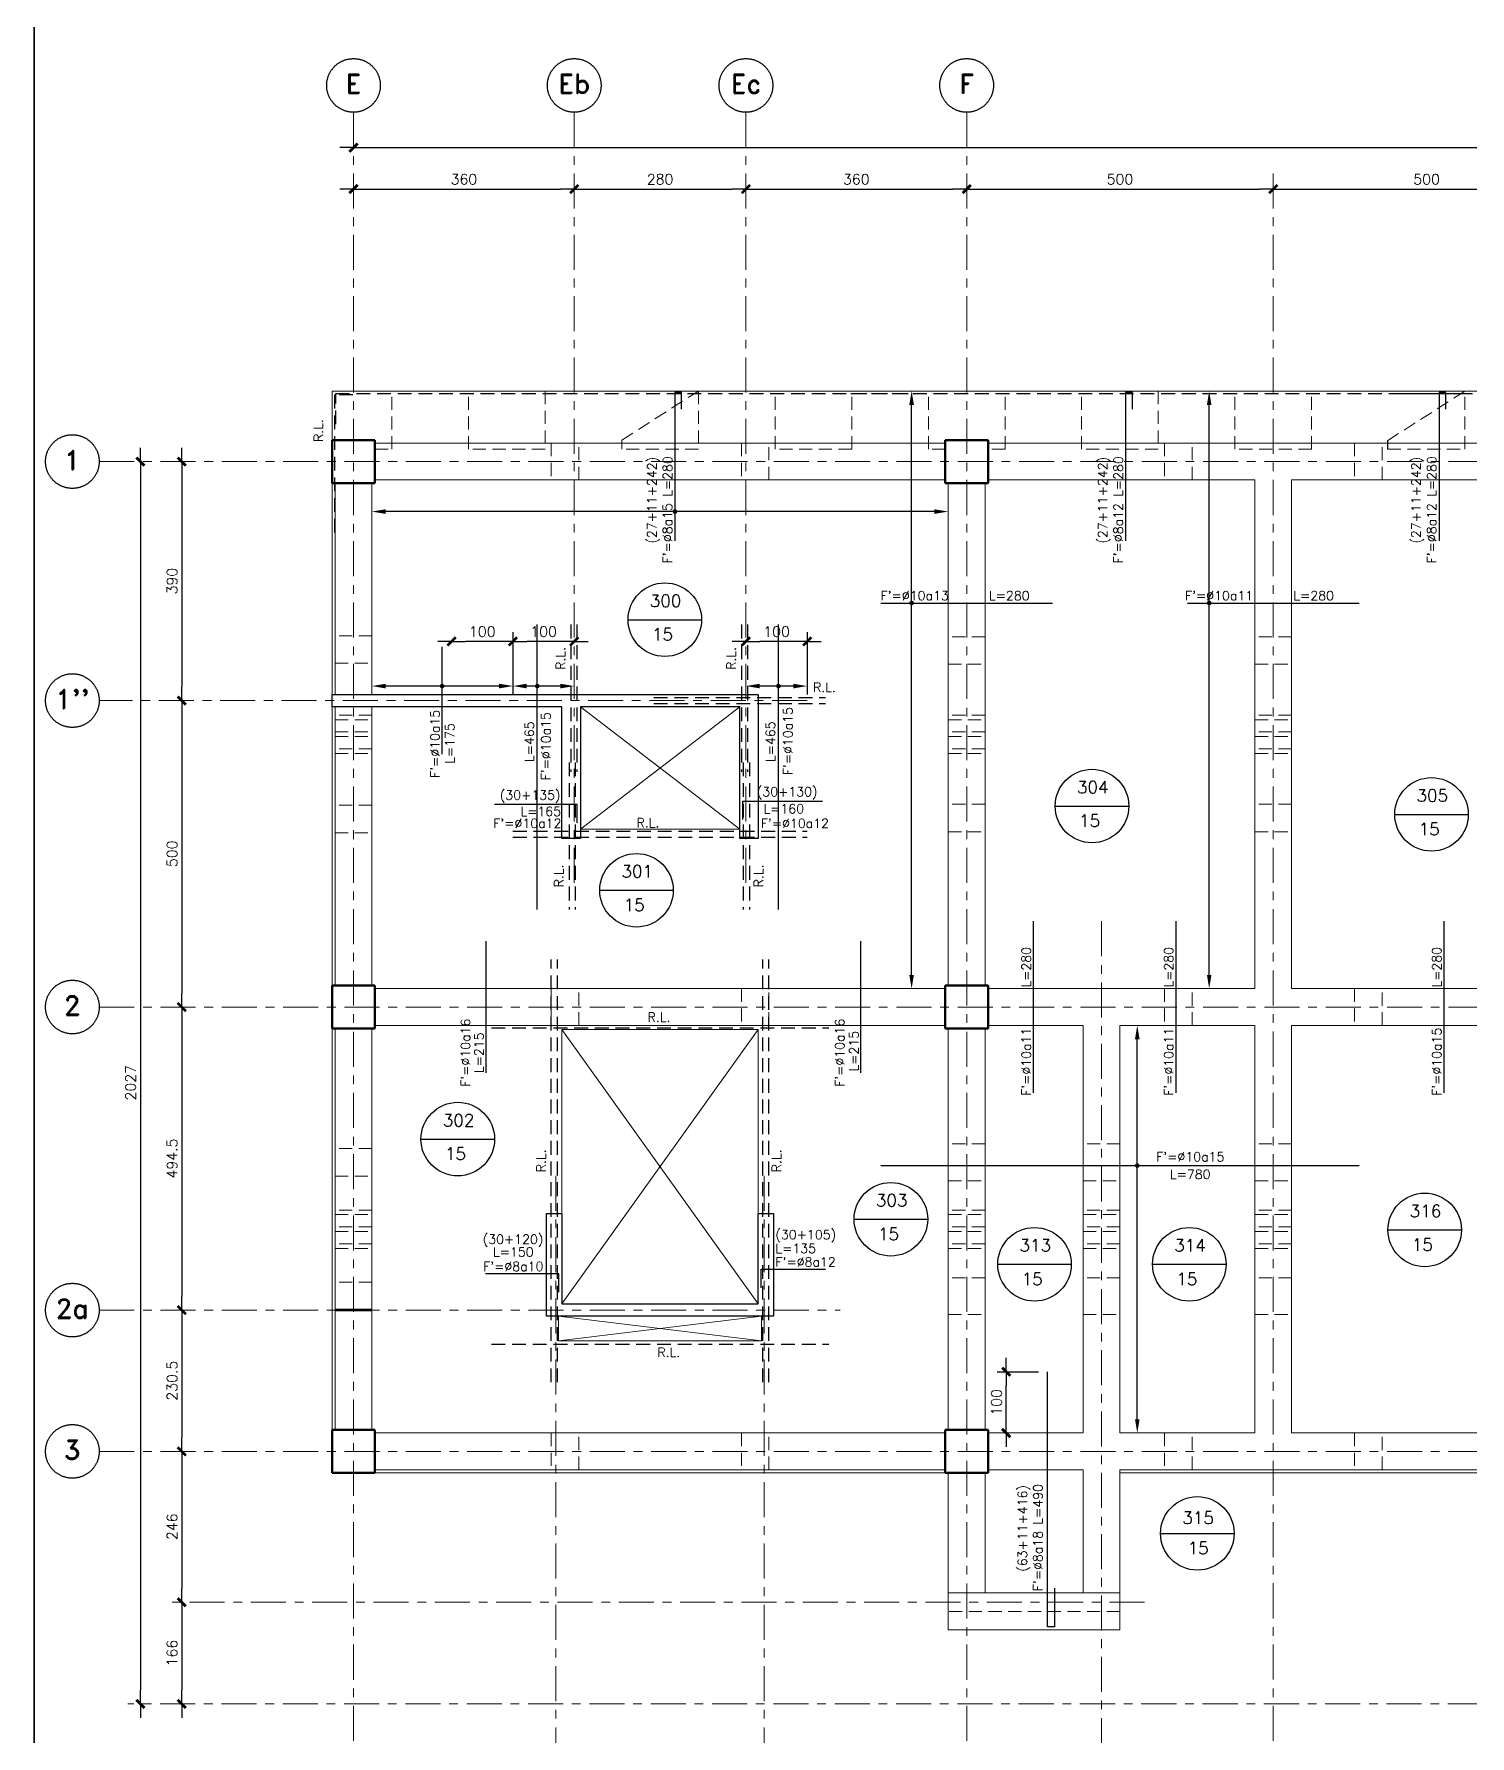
# Model space of a CAD drawing. Extents: x -4 to 6083, y -4 to 8624.
# Drawn here: x 0 to 2342, y 2191 to 4968 of the extents above; entities that cross this region are included whole.
import ezdxf
from ezdxf.enums import TextEntityAlignment as Align
from ezdxf.xclip import XClip

# ---------------------------------------------------------------- set-up
doc = ezdxf.new("R2010")
doc.units = 0
doc.header["$LTSCALE"] = 45
doc.header["$MEASUREMENT"] = 0
doc.header["$XCLIPFRAME"] = 0
for name, pattern in [('2017_67-102$0$Grid Line', [2.2225, 1.27, -0.3175, 0.3175, -0.3175]), ('2017_67-102$0$RLE-PROYECCION', [0.71438, 0.47625, -0.23813]), ('DASHED', [0.75, 0.5, -0.25])]:
    doc.linetypes.add(name, pattern=pattern)
doc.layers.get('0').update_dxf_attribs({"linetype": 'CONTINUOUS'})
for name, color, linetype, lineweight in [('2017_67-102$0$A-DETL-HLIN', 3, 'CONTINUOUS', 70), ('2017_67-102$0$RLE-EJE', 3, 'CONTINUOUS', 25), ('2017_67-102$0$RLE-EJES', 1, '2017_67-102$0$Grid Line', 9), ('2017_67-102$0$RLE-LOSA', 3, 'CONTINUOUS', 15), ('2017_67-102$0$RLE-MURO', 3, 'CONTINUOUS', 25), ('2017_67-102$0$RLE-PILAR', 3, 'CONTINUOUS', 50), ('2017_67-102$0$RLE-PROYECCION', 2, '2017_67-102$0$RLE-PROYECCION', 15), ('2017_67-102$0$RLE-VANOS', 1, 'CONTINUOUS', 15), ('2017_67-102$0$RLE-VIGA', 3, 'CONTINUOUS', 15)]:
    doc.layers.add(name, color=color, linetype=linetype, lineweight=lineweight)
for name, color, linetype in [('2017_67-102$0$RLA-COTAS', 2, 'CONTINUOUS'), ('fe', 7, 'CONTINUOUS'), ('RLA-COTAS1', 2, 'CONTINUOUS'), ('RLA-COTAS2', 1, 'CONTINUOUS'), ('RLA-FE', 7, 'CONTINUOUS'), ('RLA-FORMATO', 7, 'CONTINUOUS'), ('RLA-LOSAS', 3, 'CONTINUOUS'), ('RLA-TEXTOS-SM', 3, 'CONTINUOUS')]:
    doc.layers.add(name, color=color, linetype=linetype)
doc.styles.add('2017_67-102$0$ROMAND', font='romand', dxfattribs={"height": 31.5})
doc.styles.add('2017_67-102$0$ROMANS', font='ROMANS.shx', dxfattribs={"height": 16.875})
doc.styles.add('ROMAND', font='romand', dxfattribs={"height": 31.5})
doc.styles.add('ROMANS', font='ROMANS.shx', dxfattribs={"height": 16.875})
doc.styles.add('ROMANS0', font='romans.shx')
doc.dimstyles.new('2017_67-102$0$ING-75', dxfattribs={"dimscale": 75, "dimtxt": 0.27, "dimasz": 0.3, "dimexe": 0, "dimexo": 0, "dimgap": 0.1, "dimtad": 1, "dimdec": 1, "dimzin": 12, "dimdsep": 46, "dimtxsty": '2017_67-102$0$ROMANS', "dimblk": '2017_67-102$0$TICK1', "dimblk1": '2017_67-102$0$TICK1', "dimblk2": '2017_67-102$0$TICK1', "dimcen": 0.09, "dimclrd": 2, "dimclre": 1, "dimclrt": 3, "dimadec": 0, "dimazin": 0, "dimtfac": 1, "dimtdec": 0, "dimtix": 1, "dimtmove": 2, "dimatfit": 3, "dimldrblk": '2017_67-102$0$TICK1', "dimfxl": 0, "dimfxlon": 1, "dimtolj": 1, "dimtzin": 0, "dimarcsym": 0})
doc.dimstyles.new('ING-75', dxfattribs={"dimscale": 75, "dimtxt": 0.27, "dimasz": 0.3, "dimexe": 0, "dimexo": 0, "dimgap": 0.1, "dimtad": 1, "dimdec": 1, "dimzin": 12, "dimdsep": 46, "dimtxsty": 'ROMANS', "dimblk": 'TICK1', "dimblk1": 'TICK1', "dimblk2": 'TICK1', "dimcen": 0.09, "dimclrd": 2, "dimclre": 1, "dimclrt": 3, "dimadec": 0, "dimazin": 0, "dimtfac": 1, "dimtdec": 0, "dimtix": 1, "dimtmove": 2, "dimatfit": 3, "dimldrblk": 'TICK1', "dimfxl": 0, "dimfxlon": 1, "dimtolj": 1, "dimtzin": 0, "dimarcsym": 0})

# ---------------------------------------------------------------- blocks, each defined once
blk = doc.blocks.new('2017_67-102$0$TICK1')
at = {"color": 2}
for points in [[(0, 0), (-1, 0)], [(0, 0), (1, 0)]]:
    blk.add_lwpolyline(points, dxfattribs=at)
at = {"color": 2, "const_width": 0.2}
blk.add_lwpolyline([(-0.3, -0.3), (0.3, 0.3)], dxfattribs=at)
blk = doc.blocks.new('*D76')
at = {"layer": '2017_67-102$0$RLA-COTAS', "color": 2, "lineweight": -2, "transparency": 16777216}
blk.add_line((557.5, 4772.5), (5512.5, 4772.5), dxfattribs=at)
at = {"layer": '2017_67-102$0$RLA-COTAS', "color": 2, "lineweight": -2, "transparency": 16777216, "xscale": 22.5, "yscale": 22.5, "zscale": 22.5, "rotation": 180}
blk.add_blockref('2017_67-102$0$TICK1', (535, 4772.5), dxfattribs=at)
at = {"layer": '2017_67-102$0$RLA-COTAS', "color": 2, "lineweight": -2, "transparency": 16777216, "xscale": 22.5, "yscale": 22.5, "zscale": 22.5}
blk.add_blockref('2017_67-102$0$TICK1', (5535, 4772.5), dxfattribs=at)
at = {"layer": '2017_67-102$0$RLA-COTAS', "color": 3, "transparency": 16777216, "insert": (3035, 4788.4), "char_height": 16.88, "attachment_point": 5, "style": '2017_67-102$0$ROMANS'}
blk.add_mtext('\\A1;5000', dxfattribs=at)
blk = doc.blocks.new('*D77')
at = {"layer": '2017_67-102$0$RLA-COTAS', "color": 2, "lineweight": -2, "transparency": 16777216}
blk.add_line((557.5, 4705), (872.5, 4705), dxfattribs=at)
at = {"layer": '2017_67-102$0$RLA-COTAS', "color": 2, "lineweight": -2, "transparency": 16777216, "xscale": 22.5, "yscale": 22.5, "zscale": 22.5, "rotation": 180}
blk.add_blockref('2017_67-102$0$TICK1', (535, 4705), dxfattribs=at)
at = {"layer": '2017_67-102$0$RLA-COTAS', "color": 2, "lineweight": -2, "transparency": 16777216, "xscale": 22.5, "yscale": 22.5, "zscale": 22.5}
blk.add_blockref('2017_67-102$0$TICK1', (895, 4705), dxfattribs=at)
at = {"layer": '2017_67-102$0$RLA-COTAS', "color": 3, "transparency": 16777216, "insert": (715, 4720.9), "char_height": 16.88, "attachment_point": 5, "style": '2017_67-102$0$ROMANS'}
blk.add_mtext('\\A1;360', dxfattribs=at)
blk = doc.blocks.new('*D78')
at = {"layer": '2017_67-102$0$RLA-COTAS', "color": 2, "lineweight": -2, "transparency": 16777216}
blk.add_line((917.5, 4705), (1152.5, 4705), dxfattribs=at)
at = {"layer": '2017_67-102$0$RLA-COTAS', "color": 2, "lineweight": -2, "transparency": 16777216, "xscale": 22.5, "yscale": 22.5, "zscale": 22.5, "rotation": 180}
blk.add_blockref('2017_67-102$0$TICK1', (895, 4705), dxfattribs=at)
at = {"layer": '2017_67-102$0$RLA-COTAS', "color": 2, "lineweight": -2, "transparency": 16777216, "xscale": 22.5, "yscale": 22.5, "zscale": 22.5}
blk.add_blockref('2017_67-102$0$TICK1', (1175, 4705), dxfattribs=at)
at = {"layer": '2017_67-102$0$RLA-COTAS', "color": 3, "transparency": 16777216, "insert": (1035, 4720.9), "char_height": 16.88, "attachment_point": 5, "style": '2017_67-102$0$ROMANS'}
blk.add_mtext('\\A1;280', dxfattribs=at)
blk = doc.blocks.new('*D79')
at = {"layer": '2017_67-102$0$RLA-COTAS', "color": 2, "lineweight": -2, "transparency": 16777216}
blk.add_line((1197.5, 4705), (1512.5, 4705), dxfattribs=at)
at = {"layer": '2017_67-102$0$RLA-COTAS', "color": 2, "lineweight": -2, "transparency": 16777216, "xscale": 22.5, "yscale": 22.5, "zscale": 22.5, "rotation": 180}
blk.add_blockref('2017_67-102$0$TICK1', (1175, 4705), dxfattribs=at)
at = {"layer": '2017_67-102$0$RLA-COTAS', "color": 2, "lineweight": -2, "transparency": 16777216, "xscale": 22.5, "yscale": 22.5, "zscale": 22.5}
blk.add_blockref('2017_67-102$0$TICK1', (1535, 4705), dxfattribs=at)
at = {"layer": '2017_67-102$0$RLA-COTAS', "color": 3, "transparency": 16777216, "insert": (1355, 4720.9), "char_height": 16.88, "attachment_point": 5, "style": '2017_67-102$0$ROMANS'}
blk.add_mtext('\\A1;360', dxfattribs=at)
blk = doc.blocks.new('*D80')
at = {"layer": '2017_67-102$0$RLA-COTAS', "color": 2, "lineweight": -2, "transparency": 16777216}
blk.add_line((1557.5, 4705), (2012.5, 4705), dxfattribs=at)
at = {"layer": '2017_67-102$0$RLA-COTAS', "color": 2, "lineweight": -2, "transparency": 16777216, "xscale": 22.5, "yscale": 22.5, "zscale": 22.5, "rotation": 180}
blk.add_blockref('2017_67-102$0$TICK1', (1535, 4705), dxfattribs=at)
at = {"layer": '2017_67-102$0$RLA-COTAS', "color": 2, "lineweight": -2, "transparency": 16777216, "xscale": 22.5, "yscale": 22.5, "zscale": 22.5}
blk.add_blockref('2017_67-102$0$TICK1', (2035, 4705), dxfattribs=at)
at = {"layer": '2017_67-102$0$RLA-COTAS', "color": 3, "transparency": 16777216, "insert": (1785, 4720.9), "char_height": 16.88, "attachment_point": 5, "style": '2017_67-102$0$ROMANS'}
blk.add_mtext('\\A1;500', dxfattribs=at)
blk = doc.blocks.new('*D81')
at = {"layer": '2017_67-102$0$RLA-COTAS', "color": 2, "lineweight": -2, "transparency": 16777216}
blk.add_line((2057.5, 4705), (2512.5, 4705), dxfattribs=at)
at = {"layer": '2017_67-102$0$RLA-COTAS', "color": 2, "lineweight": -2, "transparency": 16777216, "xscale": 22.5, "yscale": 22.5, "zscale": 22.5, "rotation": 180}
blk.add_blockref('2017_67-102$0$TICK1', (2035, 4705), dxfattribs=at)
at = {"layer": '2017_67-102$0$RLA-COTAS', "color": 2, "lineweight": -2, "transparency": 16777216, "xscale": 22.5, "yscale": 22.5, "zscale": 22.5}
blk.add_blockref('2017_67-102$0$TICK1', (2535, 4705), dxfattribs=at)
at = {"layer": '2017_67-102$0$RLA-COTAS', "color": 3, "transparency": 16777216, "insert": (2285, 4720.9), "char_height": 16.88, "attachment_point": 5, "style": '2017_67-102$0$ROMANS'}
blk.add_mtext('\\A1;500', dxfattribs=at)
blk = doc.blocks.new('*D89')
at = {"layer": '2017_67-102$0$RLA-COTAS', "color": 2, "lineweight": -2, "transparency": 16777216}
blk.add_line((187.4, 4237.8), (187.4, 2255.8), dxfattribs=at)
at = {"layer": '2017_67-102$0$RLA-COTAS', "color": 2, "lineweight": -2, "transparency": 16777216, "xscale": 22.5, "yscale": 22.5, "zscale": 22.5}
for p, rotation in [((187.4, 4260.3), 90), ((187.4, 2233.3), 270)]:
    blk.add_blockref('2017_67-102$0$TICK1', p, dxfattribs=dict(at, rotation=rotation))
at = {"layer": '2017_67-102$0$RLA-COTAS', "color": 3, "transparency": 16777216, "insert": (171.5, 3246.8), "char_height": 16.88, "attachment_point": 5, "rotation": 90, "style": '2017_67-102$0$ROMANS'}
blk.add_mtext('\\A1;2027', dxfattribs=at)
blk = doc.blocks.new('*D90')
at = {"layer": '2017_67-102$0$RLA-COTAS', "color": 2, "lineweight": -2, "transparency": 16777216}
blk.add_line((254.9, 4237.8), (254.9, 3892.8), dxfattribs=at)
at = {"layer": '2017_67-102$0$RLA-COTAS', "color": 2, "lineweight": -2, "transparency": 16777216, "xscale": 22.5, "yscale": 22.5, "zscale": 22.5}
for p, rotation in [((254.9, 4260.3), 90), ((254.9, 3870.3), 270)]:
    blk.add_blockref('2017_67-102$0$TICK1', p, dxfattribs=dict(at, rotation=rotation))
at = {"layer": '2017_67-102$0$RLA-COTAS', "color": 3, "transparency": 16777216, "insert": (239, 4065.3), "char_height": 16.88, "attachment_point": 5, "rotation": 90, "style": '2017_67-102$0$ROMANS'}
blk.add_mtext('\\A1;390', dxfattribs=at)
blk = doc.blocks.new('*D91')
at = {"layer": '2017_67-102$0$RLA-COTAS', "color": 2, "lineweight": -2, "transparency": 16777216}
blk.add_line((254.9, 3847.8), (254.9, 3392.8), dxfattribs=at)
at = {"layer": '2017_67-102$0$RLA-COTAS', "color": 2, "lineweight": -2, "transparency": 16777216, "xscale": 22.5, "yscale": 22.5, "zscale": 22.5}
for p, rotation in [((254.9, 3870.3), 90), ((254.9, 3370.3), 270)]:
    blk.add_blockref('2017_67-102$0$TICK1', p, dxfattribs=dict(at, rotation=rotation))
at = {"layer": '2017_67-102$0$RLA-COTAS', "color": 3, "transparency": 16777216, "insert": (239, 3620.3), "char_height": 16.88, "attachment_point": 5, "rotation": 90, "style": '2017_67-102$0$ROMANS'}
blk.add_mtext('\\A1;500', dxfattribs=at)
blk = doc.blocks.new('*D92')
at = {"layer": '2017_67-102$0$RLA-COTAS', "color": 2, "lineweight": -2, "transparency": 16777216}
blk.add_line((254.9, 3347.8), (254.9, 2898.3), dxfattribs=at)
at = {"layer": '2017_67-102$0$RLA-COTAS', "color": 2, "lineweight": -2, "transparency": 16777216, "xscale": 22.5, "yscale": 22.5, "zscale": 22.5}
for p, rotation in [((254.9, 3370.3), 90), ((254.9, 2875.8), 270)]:
    blk.add_blockref('2017_67-102$0$TICK1', p, dxfattribs=dict(at, rotation=rotation))
at = {"layer": '2017_67-102$0$RLA-COTAS', "color": 3, "transparency": 16777216, "insert": (239, 3123.1), "char_height": 16.88, "attachment_point": 5, "rotation": 90, "style": '2017_67-102$0$ROMANS'}
blk.add_mtext('\\A1;494.5', dxfattribs=at)
blk = doc.blocks.new('*D93')
at = {"layer": '2017_67-102$0$RLA-COTAS', "color": 2, "lineweight": -2, "transparency": 16777216}
blk.add_line((254.9, 2853.3), (254.9, 2667.8), dxfattribs=at)
at = {"layer": '2017_67-102$0$RLA-COTAS', "color": 2, "lineweight": -2, "transparency": 16777216, "xscale": 22.5, "yscale": 22.5, "zscale": 22.5}
for p, rotation in [((254.9, 2875.8), 90), ((254.9, 2645.3), 270)]:
    blk.add_blockref('2017_67-102$0$TICK1', p, dxfattribs=dict(at, rotation=rotation))
at = {"layer": '2017_67-102$0$RLA-COTAS', "color": 3, "transparency": 16777216, "insert": (239, 2760.6), "char_height": 16.88, "attachment_point": 5, "rotation": 90, "style": '2017_67-102$0$ROMANS'}
blk.add_mtext('\\A1;230.5', dxfattribs=at)
blk = doc.blocks.new('*D94')
at = {"layer": '2017_67-102$0$RLA-COTAS', "color": 2, "lineweight": -2, "transparency": 16777216}
blk.add_line((254.9, 2622.8), (254.9, 2421.8), dxfattribs=at)
at = {"layer": '2017_67-102$0$RLA-COTAS', "color": 2, "lineweight": -2, "transparency": 16777216, "xscale": 22.5, "yscale": 22.5, "zscale": 22.5}
for p, rotation in [((254.9, 2645.3), 90), ((254.9, 2399.3), 270)]:
    blk.add_blockref('2017_67-102$0$TICK1', p, dxfattribs=dict(at, rotation=rotation))
at = {"layer": '2017_67-102$0$RLA-COTAS', "color": 3, "transparency": 16777216, "insert": (239, 2522.3), "char_height": 16.88, "attachment_point": 5, "rotation": 90, "style": '2017_67-102$0$ROMANS'}
blk.add_mtext('\\A1;246', dxfattribs=at)
blk = doc.blocks.new('*D95')
at = {"layer": '2017_67-102$0$RLA-COTAS', "color": 2, "lineweight": -2, "transparency": 16777216}
blk.add_line((254.9, 2376.8), (254.9, 2255.8), dxfattribs=at)
at = {"layer": '2017_67-102$0$RLA-COTAS', "color": 2, "lineweight": -2, "transparency": 16777216, "xscale": 22.5, "yscale": 22.5, "zscale": 22.5}
for p, rotation in [((254.9, 2399.3), 90), ((254.9, 2233.3), 270)]:
    blk.add_blockref('2017_67-102$0$TICK1', p, dxfattribs=dict(at, rotation=rotation))
at = {"layer": '2017_67-102$0$RLA-COTAS', "color": 3, "transparency": 16777216, "insert": (239, 2316.3), "char_height": 16.88, "attachment_point": 5, "rotation": 90, "style": '2017_67-102$0$ROMANS'}
blk.add_mtext('\\A1;166', dxfattribs=at)
blk = doc.blocks.new('TICK1')
at = {"color": 2}
for points in [[(0, 0), (-1, 0)], [(0, 0), (1, 0)]]:
    blk.add_lwpolyline(points, dxfattribs=at)
at = {"color": 2, "const_width": 0.2}
blk.add_lwpolyline([(-0.3, -0.3), (0.3, 0.3)], dxfattribs=at)
blk = doc.blocks.new('*D15')
at = {"layer": 'RLA-COTAS1', "color": 2, "lineweight": -2, "transparency": 16777216}
blk.add_line((858.5, 3977.2), (803.5, 3977.2), dxfattribs=at)
at = {"layer": 'RLA-COTAS1', "color": 2, "lineweight": -2, "transparency": 16777216, "xscale": 22.5, "yscale": 22.5, "zscale": 22.5, "rotation": 180}
blk.add_blockref('TICK1', (781, 3977.2), dxfattribs=at)
at = {"layer": 'RLA-COTAS1', "color": 2, "lineweight": -2, "transparency": 16777216, "xscale": 22.5, "yscale": 22.5, "zscale": 22.5}
blk.add_blockref('TICK1', (881, 3977.2), dxfattribs=at)
at = {"layer": 'RLA-COTAS1', "color": 3, "transparency": 16777216, "insert": (831, 3993.1), "char_height": 16.88, "attachment_point": 5, "style": 'ROMANS'}
blk.add_mtext('\\A1;100', dxfattribs=at)
blk = doc.blocks.new('*D16')
at = {"layer": 'RLA-COTAS1', "color": 2, "lineweight": -2, "transparency": 16777216}
blk.add_line((1238.5, 3977.2), (1183.5, 3977.2), dxfattribs=at)
at = {"layer": 'RLA-COTAS1', "color": 2, "lineweight": -2, "transparency": 16777216, "xscale": 22.5, "yscale": 22.5, "zscale": 22.5, "rotation": 180}
blk.add_blockref('TICK1', (1161, 3977.2), dxfattribs=at)
at = {"layer": 'RLA-COTAS1', "color": 2, "lineweight": -2, "transparency": 16777216, "xscale": 22.5, "yscale": 22.5, "zscale": 22.5}
blk.add_blockref('TICK1', (1261, 3977.2), dxfattribs=at)
at = {"layer": 'RLA-COTAS1', "color": 3, "transparency": 16777216, "insert": (1211, 3993.1), "char_height": 16.88, "attachment_point": 5, "style": 'ROMANS'}
blk.add_mtext('\\A1;100', dxfattribs=at)
blk = doc.blocks.new('*D17')
at = {"layer": 'RLA-COTAS1', "color": 2, "lineweight": -2, "transparency": 16777216}
blk.add_line((758.5, 3977.2), (703.5, 3977.2), dxfattribs=at)
at = {"layer": 'RLA-COTAS1', "color": 2, "lineweight": -2, "transparency": 16777216, "xscale": 22.5, "yscale": 22.5, "zscale": 22.5, "rotation": 180}
blk.add_blockref('TICK1', (681, 3977.2), dxfattribs=at)
at = {"layer": 'RLA-COTAS1', "color": 2, "lineweight": -2, "transparency": 16777216, "xscale": 22.5, "yscale": 22.5, "zscale": 22.5}
blk.add_blockref('TICK1', (781, 3977.2), dxfattribs=at)
at = {"layer": 'RLA-COTAS1', "color": 3, "transparency": 16777216, "insert": (731, 3993.1), "char_height": 16.88, "attachment_point": 5, "style": 'ROMANS'}
blk.add_mtext('\\A1;100', dxfattribs=at)
blk = doc.blocks.new('*D18')
at = {"layer": 'RLA-COTAS1', "color": 2, "lineweight": -2, "transparency": 16777216}
blk.add_line((1585.5, 2708.1), (1585.5, 2763.1), dxfattribs=at)
at = {"layer": 'RLA-COTAS1', "color": 2, "lineweight": -2, "transparency": 16777216, "xscale": 22.5, "yscale": 22.5, "zscale": 22.5}
for p, rotation in [((1585.5, 2785.6), 90), ((1585.5, 2685.6), 270)]:
    blk.add_blockref('TICK1', p, dxfattribs=dict(at, rotation=rotation))
at = {"layer": 'RLA-COTAS1', "color": 3, "transparency": 16777216, "insert": (1569.6, 2735.6), "char_height": 16.88, "attachment_point": 5, "rotation": 90, "style": 'ROMANS'}
blk.add_mtext('\\A1;100', dxfattribs=at)
blk = doc.blocks.new('2017_67-102')
blk.add_line((2221.74, 4280.33), (2221.74, 4294.83))
at = {"layer": '2017_67-102$0$A-DETL-HLIN'}
blk.add_line((504.97, 2876.17), (564.97, 2876.17), dxfattribs=at)
at = {"layer": '2017_67-102$0$RLE-EJE'}
for centre in [(534.97, 4874.08), (894.97, 4874.08), (1174.97, 4874.08), (1534.97, 4874.08), (76.48, 4260.35), (76.48, 3870.33), (76.48, 3370.35), (76.48, 2875.83), (76.48, 2645.33)]:
    blk.add_circle(centre, 43.75, dxfattribs=at)
at = {"layer": '2017_67-102$0$RLE-EJES'}
for p, q in [((534.97, 4830.33), (534.97, 1748.33)), ((894.97, 4830.33), (894.97, 3563.49)), ((1174.97, 4830.33), (1174.97, 3563.49)), ((1534.97, 4830.33), (1534.97, 1748.33)), ((2034.97, 4730.35), (2034.97, 1860.35)), ((120.23, 4260.35), (5959.23, 4260.35)), ((1274.75, 3870.33), (120.23, 3870.33)), ((1754.97, 3510.35), (1754.97, 1860.35)), ((120.23, 3370.35), (5959.23, 3370.35)), ((864.97, 3095.08), (864.97, 1748.33)), ((1204.97, 3095.08), (1204.97, 1748.33)), ((120.23, 2875.83), (1328.78, 2875.83)), ((120.23, 2645.33), (5959.23, 2645.33)), ((1824.97, 2399.35), (234.97, 2399.35)), ((3677.15, 2233.33), (167.15, 2233.33))]:
    blk.add_line(p, q, dxfattribs=at)
at = {"layer": '2017_67-102$0$RLE-LOSA'}
for p, q in [((499.97, 4375.33), (5064.97, 4375.33)), ((499.97, 4295.35), (499.97, 4375.33)), ((499.97, 3880.33), (499.97, 4225.35)), ((499.97, 3405.35), (499.97, 3860.33)), ((904.97, 3660.3), (1164.97, 3660.3)), ((499.97, 2680.33), (499.97, 3335.35)), ((1194.97, 3333.71), (874.97, 3333.71)), ((874.97, 3333.71), (874.97, 3033.71)), ((1194.97, 3033.71), (1194.97, 3333.71)), ((1499.97, 2610.33), (569.97, 2610.33)), ((2499.97, 2610.33), (1784.97, 2610.33))]:
    blk.add_line(p, q, dxfattribs=at)
blk.add_lwpolyline([(869.47, 2865.83), (1200.47, 2865.83), (1200.47, 2825.88), (869.47, 2825.88)], close=True, dxfattribs=at)
at = {"layer": '2017_67-102$0$RLE-MURO'}
for p, q in [((499.97, 3880.33), (1194.97, 3880.33)), ((499.97, 3860.33), (499.97, 3880.33)), ((874.97, 3860.33), (499.97, 3860.33)), ((874.97, 3645.33), (874.97, 3860.33)), ((904.97, 3860.33), (904.97, 3645.33)), ((1164.97, 3860.33), (904.97, 3860.33)), ((1164.97, 3645.33), (1164.97, 3860.33)), ((1194.97, 3880.33), (1194.97, 3645.33)), ((904.97, 3645.33), (874.97, 3645.33)), ((1194.97, 3645.33), (1164.97, 3645.33)), ((849.97, 2865.83), (849.97, 3033.71)), ((849.97, 3033.71), (874.97, 3033.71)), ((874.97, 3033.71), (874.97, 2885.83)), ((1194.97, 2885.83), (1194.97, 3033.71)), ((1194.97, 3033.71), (1219.97, 3033.71)), ((1219.97, 3033.71), (1219.97, 2865.83)), ((1219.97, 2865.83), (849.97, 2865.83)), ((874.97, 2885.83), (1194.97, 2885.83))]:
    blk.add_line(p, q, dxfattribs=at)
at = {"layer": '2017_67-102$0$RLE-PILAR'}
for p, q in [((499.97, 4295.35), (569.97, 4295.35)), ((499.97, 4225.35), (499.97, 4295.35)), ((569.97, 4295.35), (569.97, 4225.35)), ((1499.97, 4295.35), (1569.97, 4295.35)), ((1499.97, 4225.35), (1499.97, 4295.35)), ((1569.97, 4295.35), (1569.97, 4225.35)), ((569.97, 4225.35), (499.97, 4225.35)), ((1569.97, 4225.35), (1499.97, 4225.35)), ((499.97, 3405.35), (569.97, 3405.35)), ((499.97, 3335.35), (499.97, 3405.35)), ((569.97, 3405.35), (569.97, 3335.35)), ((1499.97, 3405.35), (1569.97, 3405.35)), ((1499.97, 3335.35), (1499.97, 3405.35)), ((1569.97, 3405.35), (1569.97, 3335.35)), ((569.97, 3335.35), (499.97, 3335.35)), ((1569.97, 3335.35), (1499.97, 3335.35)), ((499.97, 2680.33), (569.97, 2680.33)), ((499.97, 2610.33), (499.97, 2680.33)), ((569.97, 2680.33), (569.97, 2610.33)), ((1499.97, 2680.33), (1569.97, 2680.33)), ((1499.97, 2610.33), (1499.97, 2680.33)), ((1569.97, 2680.33), (1569.97, 2610.33)), ((569.97, 2610.33), (499.97, 2610.33)), ((1569.97, 2610.33), (1499.97, 2610.33))]:
    blk.add_line(p, q, dxfattribs=at)
at = {"layer": '2017_67-102$0$RLE-PROYECCION'}
for p, q in [((1222.47, 4280.32), (1222.47, 4375.32)), ((1347.47, 4280.32), (1347.47, 4375.32)), ((1472.47, 4280.32), (1472.47, 4375.32)), ((1597.47, 4280.32), (1597.47, 4375.32)), ((1972.47, 4280.32), (1972.47, 4375.32)), ((2097.47, 4280.32), (2097.47, 4375.32)), ((857.47, 4290.35), (857.47, 4230.35)), ((902.47, 4230.35), (902.47, 4290.35)), ((1167.47, 4290.35), (1167.47, 4230.35)), ((1212.47, 4230.35), (1212.47, 4290.35)), ((1347.47, 4280.32), (1222.47, 4280.32)), ((1500.12, 4280.32), (1472.47, 4280.32)), ((1597.47, 4280.32), (1569.97, 4280.32)), ((1857.47, 4290.35), (1857.47, 4230.35)), ((1902.47, 4230.35), (1902.47, 4290.35)), ((2097.47, 4280.32), (1972.47, 4280.32)), ((2167.47, 4290.35), (2167.47, 4230.35)), ((2212.47, 4230.35), (2212.47, 4290.35)), ((564.97, 3976.18), (504.97, 3976.18)), ((1564.97, 3974.51), (1504.97, 3974.51)), ((2064.97, 3974.51), (2004.97, 3974.51)), ((504.97, 3931.18), (564.97, 3931.18)), ((1504.97, 3929.51), (1564.97, 3929.51)), ((2004.97, 3929.51), (2064.97, 3929.51)), ((564.97, 3846.6), (504.97, 3846.6)), ((504.97, 3839.1), (564.97, 3839.1)), ((1564.97, 3846.6), (1504.97, 3846.6)), ((1504.97, 3839.1), (1564.97, 3839.1)), ((2064.97, 3846.6), (2004.97, 3846.6)), ((2004.97, 3846.6), (2004.97, 3839.1)), ((2004.97, 3839.1), (2064.97, 3839.1)), ((2064.97, 3839.1), (2064.97, 3846.6)), ((504.97, 3819.1), (564.97, 3819.1)), ((504.97, 3811.6), (564.97, 3811.6)), ((1564.97, 3819.1), (1504.97, 3819.1)), ((1504.97, 3811.6), (1564.97, 3811.6)), ((2064.97, 3819.1), (2004.97, 3819.1)), ((2004.97, 3819.1), (2004.97, 3811.6)), ((2004.97, 3811.6), (2064.97, 3811.6)), ((2064.97, 3811.6), (2064.97, 3819.1)), ((564.97, 3791.6), (504.97, 3791.6)), ((504.97, 3791.6), (504.97, 3784.1)), ((504.97, 3784.1), (564.97, 3784.1)), ((564.97, 3784.1), (564.97, 3791.6)), ((1564.97, 3791.6), (1504.97, 3791.6)), ((1504.97, 3784.1), (1564.97, 3784.1)), ((2064.97, 3791.6), (2004.97, 3791.6)), ((2004.97, 3791.6), (2004.97, 3784.1)), ((2004.97, 3784.1), (2064.97, 3784.1)), ((2064.97, 3784.1), (2064.97, 3791.6)), ((564.97, 3699.51), (504.97, 3699.51)), ((1564.97, 3701.18), (1504.97, 3701.18)), ((2064.97, 3701.18), (2004.97, 3701.18)), ((504.97, 3654.51), (564.97, 3654.51)), ((1504.97, 3656.18), (1564.97, 3656.18)), ((2004.97, 3656.18), (2064.97, 3656.18)), ((857.47, 3400.35), (857.47, 3340.35)), ((902.47, 3340.35), (902.47, 3400.35)), ((1167.47, 3400.35), (1167.47, 3340.35)), ((1212.47, 3340.35), (1212.47, 3400.35)), ((1857.47, 3400.35), (1857.47, 3340.35)), ((1902.47, 3340.35), (1902.47, 3400.35)), ((2167.47, 3400.35), (2167.47, 3340.35)), ((2212.47, 3340.35), (2212.47, 3400.35)), ((564.97, 3139.51), (504.97, 3139.51)), ((1564.97, 3147.01), (1504.97, 3147.01)), ((1784.97, 3147.01), (1724.97, 3147.01)), ((2064.97, 3147.01), (2004.97, 3147.01)), ((504.97, 3094.51), (564.97, 3094.51)), ((1504.97, 3087.01), (1564.97, 3087.01)), ((1724.97, 3087.01), (1784.97, 3087.01)), ((2004.97, 3087.01), (2064.97, 3087.01)), ((564.97, 3039.09), (504.97, 3039.09)), ((504.97, 3031.59), (564.97, 3031.59)), ((1564.97, 3039.09), (1504.97, 3039.09)), ((1504.97, 3031.59), (1564.97, 3031.59)), ((1784.97, 3039.09), (1724.97, 3039.09)), ((1724.97, 3031.59), (1784.97, 3031.59)), ((2064.97, 3039.09), (2004.97, 3039.09)), ((2004.97, 3031.59), (2064.97, 3031.59)), ((564.97, 3011.59), (504.97, 3011.59)), ((504.97, 3004.09), (564.97, 3004.09)), ((1564.97, 3011.59), (1504.97, 3011.59)), ((1504.97, 3004.09), (1564.97, 3004.09)), ((1784.97, 3011.59), (1724.97, 3011.59)), ((1724.97, 3004.09), (1784.97, 3004.09)), ((2064.97, 3011.59), (2004.97, 3011.59)), ((2004.97, 3004.09), (2064.97, 3004.09)), ((564.97, 2984.09), (504.97, 2984.09)), ((504.97, 2976.59), (564.97, 2976.59)), ((1564.97, 2984.09), (1504.97, 2984.09)), ((1504.97, 2976.59), (1564.97, 2976.59)), ((1784.97, 2984.09), (1724.97, 2984.09)), ((1724.97, 2976.59), (1784.97, 2976.59)), ((2064.97, 2984.09), (2004.97, 2984.09)), ((2004.97, 2976.59), (2064.97, 2976.59)), ((564.97, 2921.17), (504.97, 2921.17)), ((1564.97, 2928.67), (1504.97, 2928.67)), ((1784.97, 2928.67), (1724.97, 2928.67)), ((2064.97, 2928.67), (2004.97, 2928.67)), ((1504.97, 2868.67), (1564.97, 2868.67)), ((1724.97, 2868.67), (1784.97, 2868.67)), ((2004.97, 2868.67), (2064.97, 2868.67)), ((857.47, 2675.35), (857.47, 2615.35)), ((902.47, 2615.35), (902.47, 2675.35)), ((1167.47, 2675.35), (1167.47, 2615.35)), ((1212.47, 2615.35), (1212.47, 2675.35)), ((1857.47, 2675.35), (1857.47, 2615.35)), ((1902.47, 2615.35), (1902.47, 2675.35)), ((2167.47, 2675.35), (2167.47, 2615.35)), ((2212.47, 2615.35), (2212.47, 2675.35)), ((1784.97, 2384.35), (1504.97, 2384.35))]:
    blk.add_line(p, q, dxfattribs=at)
for points in [[(569.97, 4280.33), (597.47, 4280.33), (597.47, 4375.33)], [(2221.74, 4280.33), (2347.47, 4280.33), (2347.47, 4375.3), (2221.74, 4294.83)]]:
    blk.add_lwpolyline(points, dxfattribs=at)
for points in [[(722.47, 4375.33), (847.47, 4375.33), (847.47, 4280.33), (722.47, 4280.33)], [(972.47, 4295.33), (1097.46, 4375.33), (1097.46, 4280.33), (972.47, 4280.33)], [(1722.47, 4375.34), (1847.47, 4375.34), (1847.47, 4280.33), (1722.47, 4280.33)]]:
    blk.add_lwpolyline(points, close=True, dxfattribs=at)
at = {"layer": '2017_67-102$0$RLE-VANOS'}
for p, q in [((904.97, 3660.3), (1164.97, 3860.33)), ((904.97, 3860.33), (1164.97, 3660.3)), ((904.97, 3660.3), (1164.97, 3860.33)), ((904.97, 3860.33), (1164.97, 3660.3)), ((874.97, 3333.71), (1194.97, 2885.83)), ((874.97, 2885.83), (1194.97, 3333.71)), ((874.97, 2885.83), (1194.97, 3333.71)), ((874.97, 3333.71), (1194.97, 2885.83)), ((869.47, 2865.83), (1200.47, 2825.88)), ((869.47, 2825.88), (1200.47, 2865.83))]:
    blk.add_line(p, q, dxfattribs=at)
at = {"layer": '2017_67-102$0$RLE-VIGA'}
for p, q in [((569.97, 4290.35), (1499.97, 4290.35)), ((1569.97, 4290.35), (2499.97, 4290.35)), ((504.97, 4225.35), (504.97, 3880.33)), ((564.97, 4225.35), (564.97, 3880.33)), ((569.97, 4230.35), (1499.97, 4230.35)), ((1504.97, 4225.35), (1504.97, 3405.35)), ((1564.97, 4225.35), (1564.97, 3405.35)), ((1569.97, 4230.35), (2004.97, 4230.35)), ((2004.97, 4230.35), (2004.97, 3400.35)), ((2064.97, 4230.35), (2499.97, 4230.35)), ((2064.97, 4230.35), (2064.97, 3400.35)), ((504.97, 3860.33), (504.97, 3405.35)), ((564.97, 3860.33), (564.97, 3405.35)), ((569.97, 3400.35), (1499.97, 3400.35)), ((1569.97, 3400.35), (2004.97, 3400.35)), ((2064.97, 3400.35), (2499.97, 3400.35)), ((504.97, 3335.35), (504.97, 2680.33)), ((564.97, 3335.35), (564.97, 2680.33)), ((569.97, 3340.35), (1499.97, 3340.35)), ((1504.97, 3335.35), (1504.97, 2680.33)), ((1564.97, 3335.35), (1564.97, 2680.33)), ((1569.97, 3340.35), (1724.97, 3340.35)), ((1724.97, 3340.35), (1724.97, 2675.35)), ((1784.97, 3340.35), (2004.97, 3340.35)), ((1784.97, 3340.35), (1784.97, 2675.35)), ((2004.97, 3340.35), (2004.97, 2675.35)), ((2064.97, 3340.35), (2499.97, 3340.35)), ((2064.97, 3340.35), (2064.97, 2675.35)), ((569.97, 2675.35), (1499.97, 2675.35)), ((1569.97, 2675.35), (1724.97, 2675.35)), ((1784.97, 2675.35), (2004.97, 2675.35)), ((2064.97, 2675.35), (2499.97, 2675.35)), ((569.97, 2615.35), (1499.97, 2615.35)), ((1504.97, 2610.33), (1504.97, 2414.35)), ((1564.97, 2610.33), (1564.97, 2414.35)), ((1569.97, 2615.35), (1724.97, 2615.35)), ((1724.97, 2615.35), (1724.97, 2414.35)), ((1784.97, 2615.35), (2499.97, 2615.35)), ((1784.97, 2615.35), (1784.97, 2414.35)), ((1564.97, 2414.35), (1504.97, 2414.35)), ((1504.97, 2354.35), (1504.97, 2414.35)), ((1504.97, 2414.35), (1784.97, 2414.35)), ((1784.97, 2414.35), (1724.97, 2414.35)), ((1784.97, 2414.35), (1784.97, 2354.35)), ((1504.97, 2354.35), (1784.97, 2354.35))]:
    blk.add_line(p, q, dxfattribs=at)
at = {"layer": '2017_67-102$0$RLE-EJE', "color": 5, "char_height": 31.25, "width": 1, "attachment_point": 2, "line_spacing_factor": 0.941778, "style": '2017_67-102$0$ROMAND'}
for s, insert in [('E', (534.98, 4892.4)), ('Eb', (894.98, 4892.4)), ('Ec', (1174.98, 4892.4)), ('F', (1534.98, 4892.4)), ('1', (76.29, 4278.48)), ("1''", (76.68, 3888.44)), ('2', (76.29, 3388.48)), ('2a', (76.29, 2893.96)), ('3', (76.29, 2663.46))]:
    blk.add_mtext(s, dxfattribs=dict(at, insert=insert))
at = {"layer": '2017_67-102$0$RLA-COTAS'}
for base, p1, p2, picture, middle in [((5534.97, 4772.47), (534.97, 4779.97), (5534.97, 4779.97), '*D76', (3034.97, 4788.41)), ((894.97, 4704.97), (534.97, 4712.47), (894.97, 4712.47), '*D77', (714.97, 4720.91)), ((1174.97, 4704.97), (894.97, 4712.47), (1174.97, 4712.47), '*D78', (1034.97, 4720.91)), ((1534.97, 4704.97), (1174.97, 4712.47), (1534.97, 4712.47), '*D79', (1354.97, 4720.91)), ((2034.97, 4704.97), (1534.97, 4712.47), (2034.97, 4712.47), '*D80', (1784.97, 4720.91)), ((2534.97, 4704.97), (2034.97, 4712.47), (2534.97, 4712.47), '*D81', (2284.97, 4720.91))]:
    dim = blk.add_linear_dim(base=base, p1=p1, p2=p2, dimstyle='2017_67-102$0$ING-75', override={"dimexe": 0, "dimexo": 0, "dimdec": 1, "dimfxl": 0, "dimfxlon": 1}, dxfattribs=at)
    dim.commit()
    dim.dimension.update_dxf_attribs({"geometry": picture, "text_midpoint": middle})
for base, p1, p2, picture, middle in [((187.45, 2233.33), (194.95, 4260.35), (194.95, 2233.33), '*D89', (171.51, 3246.84)), ((254.95, 3870.33), (262.45, 4260.35), (262.45, 3870.33), '*D90', (239.01, 4065.34)), ((254.95, 3370.35), (262.45, 3870.33), (262.45, 3370.35), '*D91', (239.01, 3620.34)), ((254.95, 2875.83), (262.45, 3370.35), (262.45, 2875.83), '*D92', (239.01, 3123.09)), ((254.95, 2645.33), (262.45, 2875.83), (262.45, 2645.33), '*D93', (239.01, 2760.58)), ((254.95, 2399.35), (262.45, 2645.33), (262.45, 2399.35), '*D94', (239.01, 2522.34)), ((254.95, 2233.33), (262.45, 2399.35), (262.45, 2233.33), '*D95', (239.01, 2316.34))]:
    dim = blk.add_linear_dim(base=base, p1=p1, p2=p2, angle=90, dimstyle='2017_67-102$0$ING-75', override={"dimexe": 0, "dimexo": 0, "dimdec": 1, "dimfxl": 0, "dimfxlon": 1}, dxfattribs=at)
    dim.commit()
    dim.dimension.update_dxf_attribs({"geometry": picture, "text_midpoint": middle})

msp = doc.modelspace()

# ---------------------------------------------------------------- linework, layer by layer
at = {"layer": 'fe', "color": 4, "linetype": 'DASHED'}
for points in [[(519.98, 4379.59), (489.98, 4379.59), (489.98, 4149.59)], [(491.98, 4331.59), (491.98, 4381.59), (1441.98, 4381.59)], [(1331.98, 4381.59), (2331.98, 4381.59)], [(2221.98, 4381.59), (3221.98, 4381.59)], [(875.46, 4004.59), (875.46, 3764.59)], [(885.46, 4004.59), (885.46, 3764.59)], [(1153.65, 4004.59), (1153.65, 3764.59)], [(1163.65, 4004.59), (1163.65, 3764.59)], [(1010.61, 3885.59), (1290.61, 3885.59)], [(1010.61, 3875.59), (1290.61, 3875.59)], [(872.46, 3779.59), (872.46, 3539.59)], [(882.46, 3779.59), (882.46, 3539.59)], [(1156.65, 3779.59), (1156.65, 3539.59)], [(1166.65, 3779.59), (1166.65, 3539.59)], [(780.98, 3667.73), (1260.98, 3667.73)], [(780.98, 3657.73), (1260.98, 3657.73)], [(843.48, 2768.34), (843.48, 3458.34)], [(853.48, 2768.34), (853.48, 3458.34)], [(1188.48, 2768.34), (1188.48, 3458.34)], [(1198.48, 2768.34), (1198.48, 3458.34)], [(745.98, 3346.71), (1295.98, 3346.71)], [(745.98, 2830.28), (1295.98, 2830.28)]]:
    msp.add_lwpolyline(points, dxfattribs=at)
at = {"layer": 'fe', "color": 1}
for points in [[(1431.15, 3433.1), (1431.15, 4363.09)], [(1916.49, 3433.1), (1916.49, 4363.09)], [(1468.48, 4188.99), (573.48, 4188.99)], [(758.48, 3904.29), (573.48, 3904.29)], [(858.48, 3904.29), (803.48, 3904.29)], [(1238.48, 3904.29), (1183.48, 3904.29)], [(1799.22, 2708.1), (1799.22, 3328.1)]]:
    msp.add_lwpolyline(points, dxfattribs=at)
at = {"layer": 'fe', "const_width": 3.75}
for points in [[(1043.38, 4188.99, 1), (1047.13, 4188.99, 1)], [(1431.15, 4041.69, 1), (1431.15, 4037.94, 1)], [(1916.49, 4041.69, 1), (1916.49, 4037.94, 1)], [(663.66, 3904.29, 1), (667.41, 3904.29, 1)], [(818.85, 3904.29, 1), (822.6, 3904.29, 1)], [(1212.08, 3904.29, 1), (1215.83, 3904.29, 1)], [(1797.34, 3121.9, 1), (1801.09, 3121.9, 1)]]:
    msp.add_lwpolyline(points, format="xyb", close=True, dxfattribs=at)
at = {"layer": 'fe', "color": 2}
for points in [[(1427.4, 4363.09), (1431.15, 4385.59), (1434.9, 4363.09)], [(1912.74, 4363.09), (1916.49, 4385.59), (1920.24, 4363.09)], [(573.48, 4185.24), (550.98, 4188.99), (573.48, 4192.74)], [(1468.48, 4185.24), (1490.98, 4188.99), (1468.48, 4192.74)], [(573.48, 3900.54), (550.98, 3904.29), (573.48, 3908.04)], [(758.48, 3900.54), (780.98, 3904.29), (758.48, 3908.04)], [(803.48, 3900.54), (780.98, 3904.29), (803.48, 3908.04)], [(858.48, 3900.54), (880.98, 3904.29), (858.48, 3908.04)], [(1183.48, 3900.54), (1160.98, 3904.29), (1183.48, 3908.04)], [(1238.48, 3900.54), (1260.98, 3904.29), (1238.48, 3908.04)], [(1427.4, 3433.1), (1431.15, 3410.6), (1434.9, 3433.1)], [(1912.74, 3433.1), (1916.49, 3410.6), (1920.24, 3433.1)], [(1795.47, 3328.1), (1799.22, 3350.6), (1802.97, 3328.1)], [(1795.47, 2708.1), (1799.22, 2685.6), (1802.97, 2708.1)]]:
    msp.add_solid(points, dxfattribs=at)
at = {"layer": 'RLA-COTAS2'}
for p, q in [((780.98, 3992.15), (780.98, 3890.59)), ((1260.98, 3992.15), (1260.98, 3890.59)), ((1570.5, 2785.6), (1638, 2785.6))]:
    msp.add_line(p, q, dxfattribs=at)
at = {"layer": 'RLA-FE'}
for points in [[(1056.09, 4356.09), (1056.09, 4383.09), (1045.09, 4383.09), (1045.09, 4141.09)], [(1791.14, 4356.09), (1791.14, 4383.09), (1780.14, 4383.09), (1780.14, 4141.09)], [(2302.27, 4356.09), (2302.27, 4383.09), (2291.27, 4383.09), (2291.27, 4141.09)], [(1380.98, 4039.81), (1660.98, 4039.81)], [(1880.98, 4039.81), (2160.98, 4039.81)], [(820.72, 3539.59), (820.72, 4004.59)], [(1213.95, 3539.59), (1213.95, 4004.59)], [(665.54, 3793.09), (665.54, 3968.09)], [(885.98, 3681.11), (885.98, 3711.11), (750.98, 3711.11)], [(1155.98, 3686.43), (1155.98, 3716.43), (1285.98, 3716.43)], [(1630.12, 3240.6), (1630.12, 3520.6)], [(1862.5, 3240.6), (1862.5, 3520.6)], [(2299.61, 3240.6), (2299.61, 3520.6)], [(737.54, 3273.1), (737.54, 3488.1)], [(1348.3, 3273.1), (1348.3, 3488.1)], [(1380.98, 3121.9), (2160.98, 3121.9)], [(855.98, 2915.22), (855.98, 2945.22), (735.98, 2945.22)], [(1185.98, 2922.71), (1185.98, 2952.71), (1290.98, 2952.71)], [(1664, 2432.57), (1664, 2369.57), (1653, 2369.57), (1653, 2785.6)]]:
    msp.add_lwpolyline(points, dxfattribs=at)
at = {"layer": 'RLA-FORMATO', "color": 6, "linetype": 'Continuous'}
for p, q in [((0, 8617.5), (0, 0)), ((0, 0), (0, 7890))]:
    msp.add_line(p, q, dxfattribs=at)
at = {"layer": 'RLA-LOSAS'}
for p, q in [((968.75, 4012.61), (1088.75, 4012.61)), ((1665.35, 3708.5), (1785.35, 3708.5)), ((2219.09, 3694.96), (2339.09, 3694.96)), ((922.46, 3571.13), (1042.46, 3571.13)), ((631.04, 3165.15), (751.04, 3165.15)), ((1337.39, 3034.35), (1457.39, 3034.35)), ((2207.98, 3016.96), (2327.98, 3016.96)), ((1571.64, 2960.81), (1691.64, 2960.81)), ((1824.02, 2960.81), (1944.02, 2960.81)), ((1837.17, 2521.77), (1957.17, 2521.77))]:
    msp.add_line(p, q, dxfattribs=at)
for centre in [(1028.75, 4012.61), (1725.35, 3708.5), (2279.09, 3694.96), (982.46, 3571.13), (691.04, 3165.15), (1397.39, 3034.35), (2267.98, 3016.96), (1631.64, 2960.81), (1884.02, 2960.81), (1897.17, 2521.77)]:
    msp.add_circle(centre, 60, dxfattribs=at)

# ---------------------------------------------------------------- block references
ref = msp.add_blockref('2017_67-102', (-13.99, 10.26))
XClip(ref).set_block_clipping_path([(14.5644953474, 2175.2416421417), (482.9385767728, 2175.2416421417), (482.9385767728, 1642.8616825938), (5714.4048609137, 1642.8616825938), (5714.4048609137, 2568.7180280071), (6062.0442981496, 2568.7180280071), (6062.0442981496, 4458.0592067316), (5609.5070128143, 4458.0592067316), (5609.5070128143, 4934.7500905469), (454.278328456, 4934.7500905469), (454.278328456, 4333.7263178248), (26.1491284296, 4333.7263178248), (26.1491284296, 2175.4181742035)])

# ---------------------------------------------------------------- texts
at = {"layer": 'fe', "color": 4, "linetype": 'DASHED', "style": 'ROMANS0'}
for rotation, p in [(90.0002, (471.14, 4321.14)), (90, (866.2, 3949.37)), (90, (1144.41, 3949.37)), (90, (863.3, 3594.5)), (90, (1189.02, 3594.5)), (90, (834.39, 3129.68)), (90, (1218.44, 3129.68))]:
    msp.add_text('R.L.', height=15, rotation=rotation, dxfattribs=at).set_placement(p, align=Align.CENTER)
for p in [(1289.11, 3894.77), (1001.13, 3673.67), (1019.17, 3356.55), (1035.23, 2809.6)]:
    msp.add_text('R.L.', height=15, dxfattribs=at).set_placement(p, align=Align.CENTER)
at = {"layer": 'RLA-LOSAS', "char_height": 20, "width": 1, "attachment_point": 2, "line_spacing_factor": 0.941778, "style": 'ROMAND'}
for s, insert in [('300', (1030.02, 4053.4)), ('15', (1024.89, 3998.66)), ('304', (1726.62, 3749.29)), ('305', (2280.36, 3735.75)), ('15', (1721.5, 3694.55)), ('15', (2275.24, 3681.01)), ('301', (983.73, 3611.92)), ('15', (978.61, 3557.19)), ('302', (692.31, 3205.94)), ('15', (687.18, 3151.2)), ('303', (1398.66, 3075.14)), ('316', (2269.25, 3057.75)), ('15', (1393.54, 3020.4)), ('313', (1632.91, 3001.6)), ('314', (1885.29, 3001.6)), ('15', (2264.13, 3003.01)), ('15', (1627.78, 2946.86)), ('15', (1880.16, 2946.86)), ('315', (1898.44, 2557.25)), ('15', (1898.53, 2507.82))]:
    msp.add_mtext(s, dxfattribs=dict(at, insert=insert))
at = {"layer": 'RLA-TEXTOS-SM', "style": 'ROMANS0'}
for s, rotation, p in [("F'=%%C8a15 L=280", 90, (1045.09, 4104.39)), ("F'=%%C8a12 L=280", 90, (1780.14, 4104.39)), ("F'=%%C8a12 L=280", 90, (2291.27, 4104.39)), ('(27+11+242)', 90, (1019.62, 4136.8)), ('(27+11+242)', 90, (1754.67, 4136.8)), ('(27+11+242)', 90, (2265.8, 4136.8)), ('(30+130)', 360, (1178.72, 3719.88)), ('L=160', 360, (1189.66, 3692.04)), ("F'=%%C10a12", 360, (1185.17, 3668.34)), ('(63+11+416)', 90, (1623.98, 2459.24)), ("F'=%%C8a18 L=490", 90, (1649.05, 2427.4))]:
    msp.add_text(s, height=15, rotation=rotation, dxfattribs=at).set_placement(p, align=Align.BOTTOM_LEFT)
for s, p in [("F'=%%C10a13     L=280", (1502.08, 4039.81)), ("F'=%%C10a11     L=280", (1998.48, 4039.81))]:
    msp.add_text(s, height=15, dxfattribs=at).set_placement(p, align=Align.BOTTOM_CENTER)
for s, rotation, p in [("F'=%%C10a15", 90, (665.96, 3809.92)), ("F'=%%C10a15", 90, (1241.44, 3814.42)), ('L=175', 90, (689.94, 3810.65)), ('L=465', 90, (819.78, 3813.47)), ("F'=%%C10a15", 90, (846.68, 3806.09)), ('L=465', 90, (1213, 3813.47)), ("F'=%%C10a11     L=280", 90, (1630.12, 3357.1)), ("F'=%%C10a11     L=280", 90, (1862.5, 3357.1)), ("F'=%%C10a15     L=280", 90, (2299.61, 3357.1)), ("F'=%%C10a16", 90, (715.62, 3306.07)), ('L=215', 90, (737.54, 3306.07)), ("F'=%%C10a16", 90, (1326.02, 3305.92)), ('L=215', 90, (1349.02, 3308.59)), ("F'=%%C10a15", 360, (1885.63, 3124.25)), ('L=780', 360, (1885.63, 3095.71))]:
    msp.add_text(s, height=15, rotation=rotation, dxfattribs=at).set_placement(p, align=Align.BOTTOM_CENTER)
for s, p in [('(30+135)', (858.58, 3714.31)), ('L=165', (859.46, 3687.76)), ("F'=%%C10a12", (860.05, 3668.37))]:
    msp.add_text(s, height=15, rotation=360, dxfattribs=at).set_placement(p, align=Align.BOTTOM_RIGHT)
for s, p in [('(30+120)', (830.69, 2989.78)), ('L=150', (814.74, 2968.97)), ("F'=%%C8a10", (830.69, 2945.29))]:
    msp.add_text(s, height=15, dxfattribs=at).set_placement(p, align=Align.BOTTOM_RIGHT)
for s, p in [('(30+105)', (1209.04, 2997.31)), ('L=135', (1209.04, 2974.69)), ("F'=%%C8a12", (1209.04, 2952.71))]:
    msp.add_text(s, height=15, dxfattribs=at).set_placement(p, align=Align.BOTTOM_LEFT)

# ---------------------------------------------------------------- dimensions: what is measured, and where the dimension line sits
at = {"layer": 'RLA-COTAS1'}
for base, p1, p2, picture, middle in [((680.98, 3977.15), (780.98, 3912.46), (680.98, 3912.46), '*D17', (730.98, 3993.09)), ((780.98, 3977.15), (880.98, 3912.46), (780.98, 3912.46), '*D15', (830.98, 3993.09)), ((1160.98, 3977.15), (1260.98, 3912.46), (1160.98, 3912.46), '*D16', (1210.98, 3993.09))]:
    dim = msp.add_linear_dim(base=base, p1=p1, p2=p2, dimstyle='ING-75', dxfattribs=at)
    dim.commit()
    dim.dimension.update_dxf_attribs({"geometry": picture, "text_midpoint": middle})
dim = msp.add_linear_dim(base=(1585.5, 2785.6), p1=(1634.17, 2685.6), p2=(1634.17, 2785.6), angle=90, dimstyle='ING-75', dxfattribs=at)
dim.commit()
dim.dimension.update_dxf_attribs({"geometry": '*D18', "text_midpoint": (1569.57, 2735.6)})

doc.saveas('drawing.dxf')
